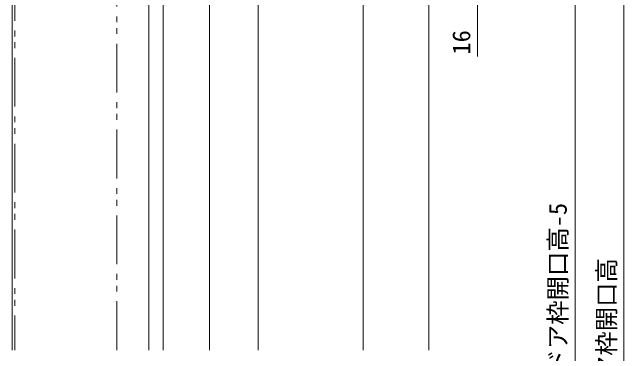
# Model space of a CAD drawing. Units: millimetres, scale not verified. Extents: x -1188 to -198, y -840 to 760.
# Drawn here: x -984.5 to -733.5, y 116.7 to 256.7 of the extents above; entities that cross this region are included whole.
import ezdxf
from ezdxf.enums import TextEntityAlignment as Align

# ---------------------------------------------------------------- set-up
doc = ezdxf.new("R2010")
doc.units = ezdxf.units.MM
doc.header["$LTSCALE"] = 4
doc.linetypes.add('CHAIN2', pattern=[12, 9, -1, 1, -1])
doc.linetypes.add('DOUBLE_CHAIN1', pattern=[8.8, 5, -1, 0.6, -0.6, 0.6, -1])
for name, color, linetype, lineweight in [('0-5_YKK_12', 2, 'Continuous', 9), ('0-6_YKK_13', 4, 'Continuous', 9), ('0-8_YKK_D', 6, 'Continuous', 9), ('0-9_YSS_K', 3, 'Continuous', 9)]:
    doc.layers.add(name, color=color, linetype=linetype, lineweight=lineweight)
doc.styles.add('ＭＳ ゴシック', font='')
doc.styles.get('ＭＳ ゴシック').set_extended_font_data('MS Gothic')

msp = doc.modelspace()

# ---------------------------------------------------------------- linework, layer by layer
at = {"layer": '0-5_YKK_12', "linetype": 'CHAIN2'}
for p, q in [((-903.5, 494.132), (-903.5, 142.996)), ((-903.5, 139.996), (-903.5, 118.246))]:
    msp.add_line(p, q, dxfattribs=at)
at = {"layer": '0-5_YKK_12'}
for p, q in [((-984.5, 298.446), (-984.5, 134.616)), ((-984.5, 298.446), (-984.5, 134.616)), ((-903.5, 118.246), (-903.5, 290.746)), ((-883.499, 281.046), (-883.499, 118.246)), ((-984.5, 118.246), (-984.5, 273.246)), ((-928.5, 264.746), (-928.5, 118.246)), ((-922.5, 264.746), (-922.5, 118.246)), ((-984.5, 126.616), (-984.5, 118.246)), ((-984.5, 126.616), (-984.5, 118.246))]:
    msp.add_line(p, q, dxfattribs=at)
at = {"layer": '0-6_YKK_13', "linetype": 'DOUBLE_CHAIN1'}
for p, q in [((-983.5, 273.246), (-983.5, 118.246)), ((-941.5, 118.246), (-941.5, 273.246))]:
    msp.add_line(p, q, dxfattribs=at)
at = {"layer": '0-8_YKK_D'}
for p, q in [((-733.5, 310.246), (-733.5, -68.754)), ((-753.5, 305.246), (-753.5, -68.754))]:
    msp.add_line(p, q, dxfattribs=at)
msp.add_lwpolyline([(-793.5, 238.601), (-793.5, 264.746), (-793.5, 280.746)], dxfattribs=at)
at = {"layer": '0-9_YSS_K'}
for p, q in [((-813.5, 376.746), (-813.5, 118.246)), ((-840.5, 280.746), (-840.5, 118.246))]:
    msp.add_line(p, q, dxfattribs=at)

# ---------------------------------------------------------------- texts
at = {"layer": '0-8_YKK_D', "color": 4, "style": 'ＭＳ ゴシック'}
for s, p in [('16', (-794.3, 239.401)), ('新設ドア枠H=既設ドア枠開口高-5', (-754.7, 28.646)), ('既設ドア枠開口高', (-734.7, 75.946))]:
    msp.add_text(s, height=7.331, rotation=90, dxfattribs=at).set_placement(p, align=Align.BOTTOM_LEFT)

doc.saveas('drawing.dxf')
